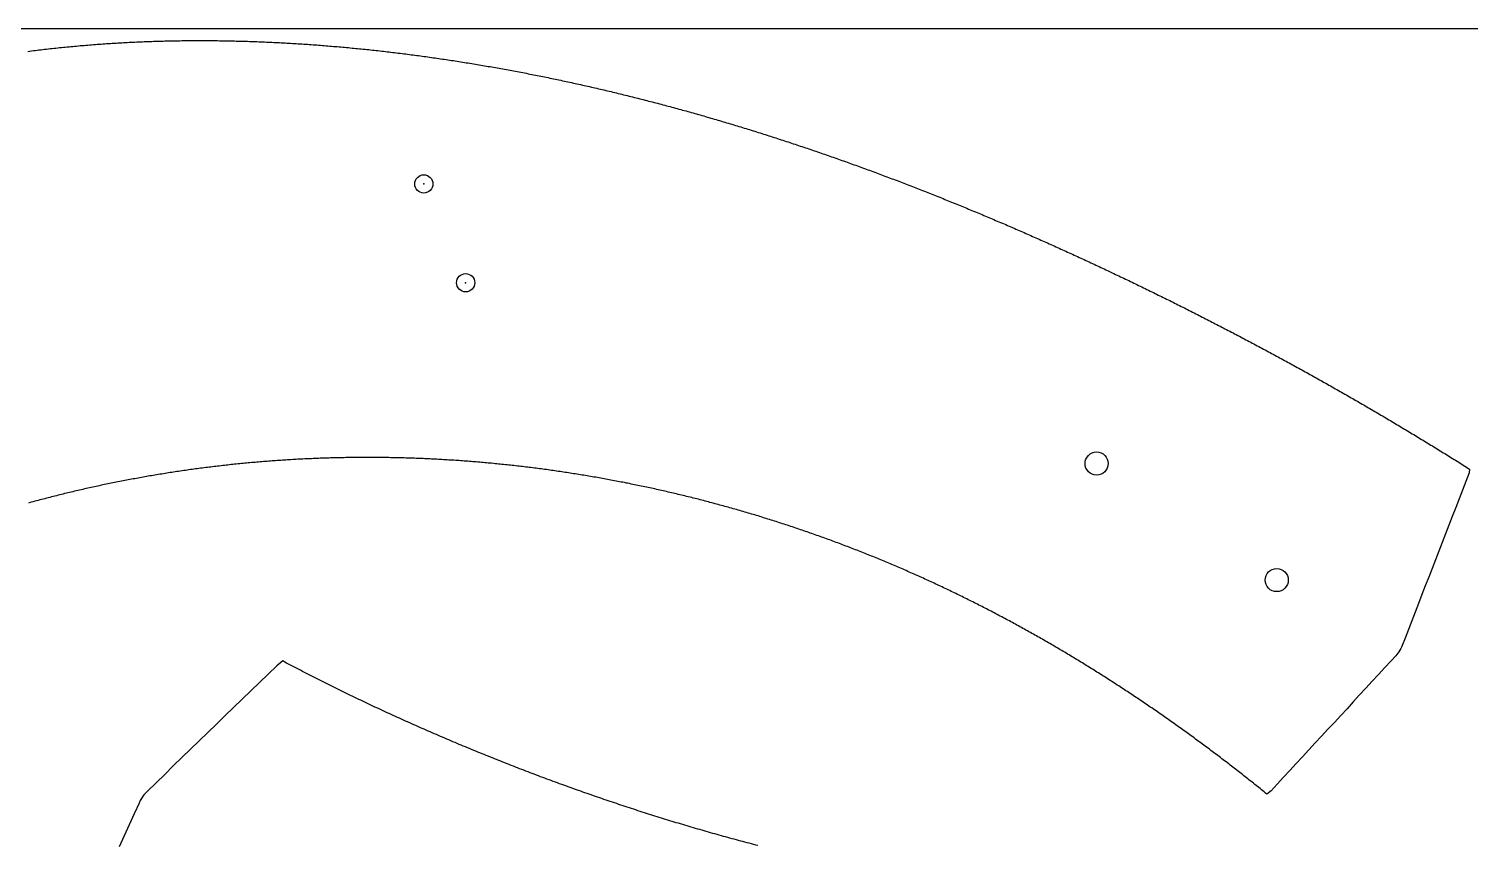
# Model space of a CAD drawing. Extents: x 65 to 369, y 520 to 566.
# Drawn here: x 308.85 to 349.15, y 542.97 to 565.79 of the extents above; entities that cross this region are included whole.
import ezdxf

# ---------------------------------------------------------------- set-up
doc = ezdxf.new("R2010")
doc.units = 0
doc.header["$PDMODE"] = 32
doc.header["$PDSIZE"] = 0.51
doc.layers.get('0').update_dxf_attribs({"linetype": 'CONTINUOUS'})
for name, color, linetype in [('CUT_SHEET', 1, 'CONTINUOUS'), ('DRILLING', 3, 'CONTINUOUS'), ('ENGRAVE', 4, 'CONTINUOUS')]:
    doc.layers.add(name, color=color, linetype=linetype)

# ---------------------------------------------------------------- blocks, each defined once
blk = doc.blocks.new('*U794')
at = {"layer": 'ENGRAVE'}
blk.add_point((0, 0), dxfattribs=at)
blk = doc.blocks.new('*U795')
at = {"layer": 'ENGRAVE', "color": 0, "linetype": 'BYBLOCK'}
for p in [(0, 0), (3, 0)]:
    blk.add_blockref('*U794', p, dxfattribs=at)

msp = doc.modelspace()

# ---------------------------------------------------------------- linework, layer by layer
for points in [[(308.819, 565.155, 0), (308.871, 565.161, 0), (308.924, 565.168, 0), (308.976, 565.175, 0), (309.028, 565.181, 0), (309.081, 565.188, 0), (309.133, 565.194, 0), (309.186, 565.201, 0), (309.238, 565.207, 0), (309.291, 565.213, 0), (309.343, 565.219, 0), (309.395, 565.225, 0), (309.448, 565.231, 0), (309.5, 565.237, 0), (309.553, 565.242, 0), (309.605, 565.248, 0), (309.658, 565.254, 0), (309.71, 565.259, 0), (309.763, 565.265, 0), (309.815, 565.27, 0), (309.868, 565.275, 0), (309.92, 565.28, 0), (309.973, 565.286, 0), (310.025, 565.291, 0), (310.078, 565.296, 0), (310.13, 565.3, 0), (310.183, 565.305, 0), (310.236, 565.31, 0), (310.288, 565.315, 0), (310.341, 565.319, 0), (310.393, 565.324, 0), (310.446, 565.328, 0), (310.498, 565.332, 0), (310.551, 565.337, 0), (310.603, 565.341, 0), (310.656, 565.345, 0), (310.709, 565.349, 0), (310.761, 565.353, 0), (310.814, 565.357, 0), (310.866, 565.361, 0), (310.919, 565.364, 0), (310.971, 565.368, 0), (311.024, 565.372, 0), (311.077, 565.375, 0), (311.129, 565.379, 0), (311.182, 565.382, 0), (311.234, 565.385, 0), (311.287, 565.388, 0), (311.34, 565.392, 0), (311.392, 565.395, 0), (311.445, 565.398, 0), (311.497, 565.4, 0), (311.55, 565.403, 0), (311.603, 565.406, 0), (311.655, 565.409, 0), (311.708, 565.411, 0), (311.76, 565.414, 0), (311.813, 565.416, 0), (311.866, 565.419, 0), (311.918, 565.421, 0), (311.971, 565.423, 0), (312.023, 565.425, 0), (312.076, 565.428, 0), (312.129, 565.43, 0), (312.181, 565.432, 0), (312.234, 565.433, 0), (312.286, 565.435, 0), (312.339, 565.437, 0), (312.392, 565.439, 0), (312.444, 565.44, 0), (312.497, 565.442, 0), (312.549, 565.443, 0), (312.602, 565.445, 0), (312.655, 565.446, 0), (312.707, 565.447, 0), (312.76, 565.448, 0), (312.812, 565.45, 0), (312.865, 565.451, 0), (312.918, 565.452, 0), (312.97, 565.452, 0), (313.023, 565.453, 0), (313.075, 565.454, 0), (313.128, 565.455, 0), (313.181, 565.455, 0), (313.233, 565.456, 0), (313.286, 565.456, 0), (313.338, 565.457, 0), (313.391, 565.457, 0), (313.443, 565.457, 0), (313.496, 565.458, 0), (313.549, 565.458, 0), (313.601, 565.458, 0), (313.654, 565.458, 0), (313.706, 565.458, 0), (313.759, 565.458, 0), (313.811, 565.457, 0), (313.864, 565.457, 0), (313.916, 565.457, 0), (313.969, 565.457, 0), (314.021, 565.456, 0), (314.074, 565.456, 0), (314.126, 565.455, 0), (314.179, 565.454, 0), (314.231, 565.454, 0), (314.284, 565.453, 0), (314.336, 565.452, 0), (314.389, 565.451, 0), (314.441, 565.45, 0), (314.494, 565.449, 0), (314.546, 565.448, 0), (314.599, 565.447, 0), (314.651, 565.445, 0), (314.704, 565.444, 0), (314.756, 565.443, 0), (314.809, 565.441, 0), (314.861, 565.44, 0), (314.914, 565.438, 0), (314.966, 565.437, 0), (315.018, 565.435, 0), (315.071, 565.433, 0), (315.123, 565.431, 0), (315.176, 565.43, 0), (315.228, 565.428, 0), (315.28, 565.426, 0), (315.333, 565.424, 0), (315.385, 565.421, 0), (315.437, 565.419, 0), (315.49, 565.417, 0), (315.542, 565.415, 0), (315.594, 565.412, 0), (315.647, 565.41, 0), (315.699, 565.407, 0), (315.751, 565.405, 0), (315.804, 565.402, 0), (315.856, 565.399, 0), (315.908, 565.397, 0), (315.961, 565.394, 0), (316.013, 565.391, 0), (316.065, 565.388, 0), (316.117, 565.385, 0), (316.169, 565.382, 0), (316.222, 565.379, 0), (316.274, 565.376, 0), (316.326, 565.373, 0), (316.378, 565.369, 0), (316.43, 565.366, 0), (316.483, 565.363, 0), (316.535, 565.359, 0), (316.587, 565.356, 0), (316.639, 565.352, 0), (316.691, 565.349, 0), (316.743, 565.345, 0), (316.795, 565.341, 0), (316.847, 565.337, 0), (316.9, 565.334, 0), (316.952, 565.33, 0), (317.004, 565.326, 0), (317.056, 565.322, 0), (317.108, 565.318, 0), (317.16, 565.313, 0), (317.212, 565.309, 0), (317.264, 565.305, 0), (317.316, 565.301, 0), (317.368, 565.296, 0), (317.42, 565.292, 0), (317.472, 565.287, 0), (317.524, 565.283, 0), (317.576, 565.278, 0), (317.628, 565.274, 0), (317.68, 565.269, 0), (317.731, 565.264, 0), (317.783, 565.259, 0), (317.835, 565.254, 0), (317.887, 565.249, 0), (317.939, 565.244, 0), (317.991, 565.239, 0), (318.043, 565.234, 0), (318.095, 565.229, 0), (318.146, 565.224, 0), (318.198, 565.219, 0), (318.25, 565.213, 0), (318.302, 565.208, 0), (318.354, 565.203, 0), (318.405, 565.197, 0), (318.457, 565.191, 0), (318.509, 565.186, 0), (318.561, 565.18, 0), (318.612, 565.175, 0), (318.664, 565.169, 0), (318.716, 565.163, 0), (318.767, 565.157, 0), (318.819, 565.151, 0), (318.871, 565.145, 0), (318.922, 565.139, 0), (318.974, 565.133, 0), (319.026, 565.127, 0), (319.077, 565.121, 0), (319.129, 565.115, 0), (319.18, 565.108, 0), (319.232, 565.102, 0), (319.284, 565.096, 0), (319.335, 565.089, 0), (319.387, 565.083, 0), (319.438, 565.076, 0), (319.49, 565.069, 0), (319.541, 565.063, 0), (319.593, 565.056, 0), (319.644, 565.049, 0), (319.696, 565.042, 0), (319.747, 565.036, 0), (319.799, 565.029, 0), (319.85, 565.022, 0), (319.901, 565.015, 0), (319.953, 565.008, 0), (320.004, 565.001, 0), (320.056, 564.993, 0), (320.107, 564.986, 0), (320.158, 564.979, 0), (320.21, 564.972, 0), (320.261, 564.964, 0), (320.312, 564.957, 0), (320.364, 564.949, 0), (320.415, 564.942, 0), (320.466, 564.934, 0), (320.517, 564.927, 0), (320.569, 564.919, 0), (320.62, 564.911, 0), (320.671, 564.903, 0), (320.722, 564.896, 0), (320.773, 564.888, 0), (320.825, 564.88, 0), (320.876, 564.872, 0), (320.927, 564.864, 0), (320.978, 564.856, 0), (321.029, 564.848, 0), (321.08, 564.839, 0), (321.132, 564.831, 0), (321.183, 564.823, 0), (321.234, 564.815, 0), (321.285, 564.806, 0), (321.336, 564.798, 0), (321.387, 564.789, 0), (321.438, 564.781, 0), (321.489, 564.772, 0), (321.54, 564.764, 0), (321.591, 564.755, 0), (321.642, 564.746, 0), (321.693, 564.737, 0), (321.744, 564.729, 0), (321.795, 564.72, 0), (321.846, 564.711, 0), (321.897, 564.702, 0), (321.948, 564.693, 0), (321.999, 564.684, 0), (322.05, 564.675, 0), (322.1, 564.665, 0), (322.151, 564.656, 0), (322.202, 564.647, 0), (322.253, 564.638, 0), (322.304, 564.628, 0), (322.355, 564.619, 0), (322.405, 564.609, 0), (322.456, 564.6, 0), (322.507, 564.59, 0), (322.558, 564.581, 0), (322.609, 564.571, 0), (322.659, 564.561, 0), (322.71, 564.552, 0), (322.761, 564.542, 0), (322.811, 564.532, 0), (322.862, 564.522, 0), (322.913, 564.512, 0), (322.963, 564.502, 0), (323.014, 564.492, 0), (323.065, 564.482, 0), (323.115, 564.472, 0), (323.166, 564.462, 0), (323.217, 564.452, 0), (323.267, 564.441, 0), (323.318, 564.431, 0), (323.368, 564.421, 0), (323.419, 564.41, 0), (323.47, 564.4, 0), (323.52, 564.389, 0), (323.571, 564.379, 0), (323.621, 564.368, 0), (323.672, 564.358, 0), (323.722, 564.347, 0), (323.773, 564.336, 0), (323.823, 564.325, 0), (323.873, 564.315, 0), (323.924, 564.304, 0), (323.974, 564.293, 0), (324.025, 564.282, 0), (324.075, 564.271, 0), (324.125, 564.26, 0), (324.176, 564.249, 0), (324.226, 564.238, 0), (324.276, 564.226, 0), (324.327, 564.215, 0), (324.377, 564.204, 0), (324.427, 564.193, 0), (324.478, 564.181, 0), (324.528, 564.17, 0), (324.578, 564.158, 0), (324.629, 564.147, 0), (324.679, 564.135, 0), (324.729, 564.124, 0), (324.779, 564.112, 0), (324.829, 564.1, 0), (324.88, 564.089, 0), (324.93, 564.077, 0), (324.98, 564.065, 0), (325.03, 564.053, 0), (325.08, 564.041, 0), (325.13, 564.029, 0), (325.18, 564.017, 0), (325.231, 564.005, 0), (325.281, 563.993, 0), (325.331, 563.981, 0), (325.381, 563.969, 0), (325.431, 563.957, 0), (325.481, 563.944, 0), (325.531, 563.932, 0), (325.581, 563.92, 0), (325.631, 563.907, 0), (325.681, 563.895, 0), (325.731, 563.883, 0), (325.781, 563.87, 0), (325.831, 563.857, 0), (325.881, 563.845, 0), (325.931, 563.832, 0), (325.981, 563.82, 0), (326.03, 563.807, 0), (326.08, 563.794, 0), (326.13, 563.781, 0), (326.18, 563.768, 0), (326.23, 563.755, 0), (326.28, 563.743, 0), (326.33, 563.73, 0), (326.379, 563.716, 0), (326.429, 563.703, 0), (326.479, 563.69, 0), (326.529, 563.677, 0), (326.578, 563.664, 0), (326.628, 563.651, 0), (326.678, 563.637, 0), (326.728, 563.624, 0), (326.777, 563.611, 0), (326.827, 563.597, 0), (326.877, 563.584, 0), (326.926, 563.57, 0), (326.976, 563.557, 0), (327.026, 563.543, 0), (327.075, 563.53, 0), (327.125, 563.516, 0), (327.174, 563.502, 0), (327.224, 563.489, 0), (327.274, 563.475, 0), (327.323, 563.461, 0), (327.373, 563.447, 0), (327.422, 563.433, 0), (327.472, 563.419, 0), (327.521, 563.405, 0), (327.571, 563.391, 0), (327.62, 563.377, 0), (327.67, 563.363, 0), (327.719, 563.349, 0), (327.768, 563.335, 0), (327.818, 563.32, 0), (327.867, 563.306, 0), (327.917, 563.292, 0), (327.966, 563.277, 0), (328.015, 563.263, 0), (328.065, 563.249, 0), (328.114, 563.234, 0), (328.163, 563.22, 0), (328.213, 563.205, 0), (328.262, 563.19, 0), (328.311, 563.176, 0), (328.361, 563.161, 0), (328.41, 563.146, 0), (328.459, 563.132, 0), (328.508, 563.117, 0), (328.558, 563.102, 0), (328.607, 563.087, 0), (328.656, 563.072, 0), (328.705, 563.057, 0), (328.754, 563.042, 0), (328.804, 563.027, 0), (328.853, 563.012, 0), (328.902, 562.997, 0), (328.951, 562.982, 0), (329, 562.967, 0), (329.049, 562.952, 0), (329.098, 562.936, 0), (329.147, 562.921, 0), (329.196, 562.906, 0), (329.245, 562.89, 0), (329.294, 562.875, 0), (329.343, 562.859, 0), (329.392, 562.844, 0), (329.441, 562.828, 0), (329.49, 562.813, 0), (329.539, 562.797, 0), (329.588, 562.782, 0), (329.637, 562.766, 0), (329.686, 562.75, 0), (329.735, 562.734, 0), (329.784, 562.719, 0), (329.833, 562.703, 0), (329.882, 562.687, 0), (329.93, 562.671, 0), (329.979, 562.655, 0), (330.028, 562.639, 0), (330.077, 562.623, 0), (330.126, 562.607, 0), (330.174, 562.591, 0), (330.223, 562.575, 0), (330.272, 562.559, 0), (330.321, 562.543, 0), (330.369, 562.526, 0), (330.418, 562.51, 0), (330.467, 562.494, 0), (330.516, 562.477, 0), (330.564, 562.461, 0), (330.613, 562.445, 0), (330.661, 562.428, 0), (330.71, 562.412, 0), (330.759, 562.395, 0), (330.807, 562.379, 0), (330.856, 562.362, 0), (330.904, 562.345, 0), (330.953, 562.329, 0), (331.002, 562.312, 0), (331.05, 562.295, 0), (331.099, 562.278, 0), (331.147, 562.262, 0), (331.196, 562.245, 0), (331.244, 562.228, 0), (331.293, 562.211, 0), (331.341, 562.194, 0), (331.389, 562.177, 0), (331.438, 562.16, 0), (331.486, 562.143, 0), (331.535, 562.126, 0), (331.583, 562.109, 0), (331.631, 562.091, 0), (331.68, 562.074, 0), (331.728, 562.057, 0), (331.776, 562.04, 0), (331.825, 562.022, 0), (331.873, 562.005, 0), (331.921, 561.988, 0), (331.97, 561.97, 0), (332.018, 561.953, 0), (332.066, 561.935, 0), (332.114, 561.918, 0), (332.163, 561.9, 0), (332.211, 561.883, 0), (332.259, 561.865, 0), (332.307, 561.848, 0), (332.355, 561.83, 0), (332.403, 561.812, 0), (332.452, 561.794, 0), (332.5, 561.777, 0), (332.548, 561.759, 0), (332.596, 561.741, 0), (332.644, 561.723, 0), (332.692, 561.705, 0), (332.74, 561.687, 0), (332.788, 561.669, 0), (332.836, 561.651, 0), (332.884, 561.633, 0), (332.932, 561.615, 0), (332.98, 561.597, 0), (333.028, 561.579, 0), (333.076, 561.561, 0), (333.124, 561.542, 0), (333.172, 561.524, 0), (333.22, 561.506, 0), (333.268, 561.488, 0), (333.316, 561.469, 0), (333.363, 561.451, 0), (333.411, 561.432, 0), (333.459, 561.414, 0), (333.507, 561.396, 0), (333.555, 561.377, 0), (333.603, 561.358, 0), (333.65, 561.34, 0), (333.698, 561.321, 0), (333.746, 561.303, 0), (333.794, 561.284, 0), (333.841, 561.265, 0), (333.889, 561.247, 0), (333.937, 561.228, 0), (333.985, 561.209, 0), (334.032, 561.19, 0), (334.08, 561.171, 0), (334.127, 561.152, 0), (334.175, 561.134, 0), (334.223, 561.115, 0), (334.27, 561.096, 0), (334.318, 561.077, 0), (334.366, 561.058, 0), (334.413, 561.039, 0), (334.461, 561.019, 0), (334.508, 561, 0), (334.556, 560.981, 0), (334.603, 560.962, 0), (334.651, 560.943, 0), (334.698, 560.923, 0), (334.746, 560.904, 0), (334.793, 560.885, 0), (334.84, 560.865, 0), (334.888, 560.846, 0), (334.935, 560.827, 0), (334.983, 560.807, 0), (335.03, 560.788, 0), (335.077, 560.768, 0), (335.125, 560.749, 0), (335.172, 560.729, 0), (335.219, 560.71, 0), (335.267, 560.69, 0), (335.314, 560.67, 0), (335.361, 560.651, 0), (335.409, 560.631, 0), (335.456, 560.611, 0), (335.503, 560.592, 0), (335.55, 560.572, 0), (335.598, 560.552, 0), (335.645, 560.532, 0), (335.692, 560.512, 0), (335.739, 560.492, 0), (335.786, 560.472, 0), (335.833, 560.452, 0), (335.88, 560.432, 0), (335.928, 560.412, 0), (335.975, 560.392, 0), (336.022, 560.372, 0), (336.069, 560.352, 0), (336.116, 560.332, 0), (336.163, 560.312, 0), (336.21, 560.292, 0), (336.257, 560.271, 0), (336.304, 560.251, 0), (336.351, 560.231, 0), (336.398, 560.211, 0), (336.445, 560.19, 0), (336.492, 560.17, 0), (336.539, 560.149, 0), (336.586, 560.129, 0), (336.633, 560.109, 0), (336.679, 560.088, 0), (336.726, 560.068, 0), (336.773, 560.047, 0), (336.82, 560.027, 0), (336.867, 560.006, 0), (336.914, 559.985, 0), (336.96, 559.965, 0), (337.007, 559.944, 0), (337.054, 559.923, 0), (337.101, 559.903, 0), (337.147, 559.882, 0), (337.194, 559.861, 0), (337.241, 559.84, 0), (337.288, 559.82, 0), (337.334, 559.799, 0), (337.381, 559.778, 0), (337.428, 559.757, 0), (337.474, 559.736, 0), (337.521, 559.715, 0), (337.567, 559.694, 0), (337.614, 559.673, 0), (337.661, 559.652, 0), (337.707, 559.631, 0), (337.754, 559.61, 0), (337.8, 559.589, 0), (337.847, 559.568, 0), (337.893, 559.546, 0), (337.94, 559.525, 0), (337.986, 559.504, 0), (338.033, 559.483, 0), (338.079, 559.462, 0), (338.126, 559.44, 0), (338.172, 559.419, 0), (338.219, 559.398, 0), (338.265, 559.376, 0), (338.311, 559.355, 0), (338.358, 559.333, 0), (338.404, 559.312, 0), (338.45, 559.291, 0), (338.497, 559.269, 0), (338.543, 559.248, 0), (338.589, 559.226, 0), (338.636, 559.204, 0), (338.682, 559.183, 0), (338.728, 559.161, 0), (338.774, 559.14, 0), (338.821, 559.118, 0), (338.867, 559.096, 0), (338.913, 559.075, 0), (338.959, 559.053, 0), (339.005, 559.031, 0), (339.051, 559.009, 0), (339.098, 558.988, 0), (339.144, 558.966, 0), (339.19, 558.944, 0), (339.236, 558.922, 0), (339.282, 558.9, 0), (339.328, 558.878, 0), (339.374, 558.856, 0), (339.42, 558.834, 0), (339.466, 558.812, 0), (339.512, 558.79, 0), (339.558, 558.768, 0), (339.604, 558.746, 0), (339.65, 558.724, 0), (339.696, 558.702, 0), (339.742, 558.68, 0), (339.788, 558.658, 0), (339.834, 558.636, 0), (339.88, 558.613, 0), (339.926, 558.591, 0), (339.972, 558.569, 0), (340.017, 558.547, 0), (340.063, 558.524, 0), (340.109, 558.502, 0), (340.155, 558.48, 0), (340.201, 558.457, 0), (340.247, 558.435, 0), (340.292, 558.412, 0), (340.338, 558.39, 0), (340.384, 558.367, 0), (340.43, 558.345, 0), (340.475, 558.322, 0), (340.521, 558.3, 0), (340.567, 558.277, 0), (340.612, 558.255, 0), (340.658, 558.232, 0), (340.704, 558.21, 0), (340.749, 558.187, 0), (340.795, 558.164, 0), (340.841, 558.142, 0), (340.886, 558.119, 0), (340.932, 558.096, 0), (340.977, 558.073, 0), (341.023, 558.05, 0), (341.068, 558.028, 0), (341.114, 558.005, 0), (341.159, 557.982, 0), (341.205, 557.959, 0), (341.25, 557.936, 0), (341.296, 557.913, 0), (341.341, 557.89, 0), (341.387, 557.867, 0), (341.432, 557.844, 0), (341.478, 557.821, 0), (341.523, 557.798, 0), (341.569, 557.775, 0), (341.614, 557.752, 0), (341.659, 557.729, 0), (341.705, 557.706, 0), (341.75, 557.682, 0), (341.795, 557.659, 0), (341.841, 557.636, 0), (341.886, 557.613, 0), (341.931, 557.59, 0), (341.977, 557.566, 0), (342.022, 557.543, 0), (342.067, 557.52, 0), (342.112, 557.496, 0), (342.158, 557.473, 0), (342.203, 557.449, 0), (342.248, 557.426, 0), (342.293, 557.402, 0), (342.338, 557.379, 0), (342.383, 557.355, 0), (342.429, 557.332, 0), (342.474, 557.308, 0), (342.519, 557.285, 0), (342.564, 557.261, 0), (342.609, 557.238, 0), (342.654, 557.214, 0), (342.699, 557.19, 0), (342.744, 557.167, 0), (342.789, 557.143, 0), (342.834, 557.119, 0), (342.879, 557.095, 0), (342.924, 557.072, 0), (342.969, 557.048, 0), (343.014, 557.024, 0), (343.059, 557, 0), (343.104, 556.976, 0), (343.149, 556.952, 0), (343.194, 556.928, 0), (343.239, 556.904, 0), (343.284, 556.88, 0), (343.329, 556.856, 0), (343.374, 556.832, 0), (343.419, 556.808, 0), (343.463, 556.784, 0), (343.508, 556.76, 0), (343.553, 556.736, 0), (343.598, 556.712, 0), (343.643, 556.688, 0), (343.687, 556.664, 0), (343.732, 556.639, 0), (343.777, 556.615, 0), (343.822, 556.591, 0), (343.866, 556.567, 0), (343.911, 556.542, 0), (343.956, 556.518, 0), (344.001, 556.494, 0), (344.045, 556.469, 0), (344.09, 556.445, 0), (344.135, 556.42, 0), (344.179, 556.396, 0), (344.224, 556.371, 0), (344.268, 556.347, 0), (344.313, 556.322, 0), (344.358, 556.298, 0), (344.402, 556.273, 0), (344.447, 556.249, 0), (344.491, 556.224, 0), (344.536, 556.199, 0), (344.58, 556.175, 0), (344.625, 556.15, 0), (344.669, 556.125, 0), (344.714, 556.101, 0), (344.758, 556.076, 0), (344.803, 556.051, 0), (344.847, 556.026, 0), (344.891, 556.001, 0), (344.936, 555.977, 0), (344.98, 555.952, 0), (345.025, 555.927, 0), (345.069, 555.902, 0), (345.113, 555.877, 0), (345.158, 555.852, 0), (345.202, 555.827, 0), (345.246, 555.802, 0), (345.29, 555.777, 0), (345.335, 555.752, 0), (345.379, 555.727, 0), (345.423, 555.702, 0), (345.467, 555.677, 0), (345.512, 555.651, 0), (345.556, 555.626, 0), (345.6, 555.601, 0), (345.644, 555.576, 0), (345.688, 555.551, 0), (345.733, 555.525, 0), (345.777, 555.5, 0), (345.821, 555.475, 0), (345.865, 555.449, 0), (345.909, 555.424, 0), (345.953, 555.398, 0), (345.997, 555.373, 0), (346.041, 555.348, 0), (346.085, 555.322, 0), (346.129, 555.297, 0), (346.173, 555.271, 0), (346.217, 555.246, 0), (346.261, 555.22, 0), (346.305, 555.194, 0), (346.349, 555.169, 0), (346.393, 555.143, 0), (346.437, 555.118, 0), (346.481, 555.092, 0), (346.525, 555.066, 0), (346.568, 555.04, 0), (346.612, 555.015, 0), (346.656, 554.989, 0), (346.7, 554.963, 0), (346.744, 554.937, 0), (346.788, 554.911, 0), (346.831, 554.886, 0), (346.875, 554.86, 0), (346.919, 554.834, 0), (346.963, 554.808, 0), (347.006, 554.782, 0), (347.05, 554.756, 0), (347.094, 554.73, 0), (347.137, 554.704, 0), (347.181, 554.678, 0), (347.225, 554.652, 0), (347.268, 554.625, 0), (347.312, 554.599, 0), (347.355, 554.573, 0), (347.399, 554.547, 0), (347.443, 554.521, 0), (347.486, 554.495, 0), (347.53, 554.468, 0), (347.573, 554.442, 0), (347.617, 554.416, 0), (347.66, 554.389, 0), (347.704, 554.363, 0), (347.747, 554.337, 0), (347.791, 554.31, 0), (347.834, 554.284, 0), (347.877, 554.257, 0), (347.921, 554.231, 0), (347.964, 554.204, 0), (348.008, 554.178, 0), (348.051, 554.151, 0), (348.094, 554.125, 0), (348.138, 554.098, 0), (348.181, 554.072, 0), (348.224, 554.045, 0), (348.267, 554.018, 0), (348.311, 553.992, 0), (348.354, 553.965, 0), (348.397, 553.938, 0), (348.44, 553.911, 0), (348.484, 553.885, 0), (348.527, 553.858, 0), (348.57, 553.831, 0), (348.613, 553.804, 0), (348.656, 553.777, 0), (348.699, 553.75, 0), (348.742, 553.724, 0), (348.786, 553.697, 0), (348.829, 553.67, 0), (348.872, 553.643, 0), (348.915, 553.616, 0), (348.958, 553.589, 0), (349.001, 553.562, 0), (349.044, 553.534, 0), (349.087, 553.507, 0), (349.13, 553.48, 0), (349.122, 553.374, 0), (349.028, 553.131, 0), (348.934, 552.888, 0), (348.839, 552.644, 0), (348.745, 552.401, 0), (348.65, 552.158, 0), (348.556, 551.915, 0), (348.462, 551.672, 0), (348.367, 551.428, 0), (348.273, 551.185, 0), (348.178, 550.942, 0), (348.084, 550.699, 0), (347.99, 550.456, 0), (347.895, 550.212, 0), (347.801, 549.969, 0), (347.706, 549.726, 0), (347.612, 549.483, 0), (347.518, 549.24, 0), (347.423, 548.997, 0), (347.329, 548.753, 0), (347.25, 548.55, 0), (347.23, 548.504, 0), (347.209, 548.46, 0), (347.185, 548.416, 0), (347.158, 548.374, 0), (347.13, 548.333, 0), (347.1, 548.294, 0), (347.068, 548.256, 0), (346.945, 548.123, 0), (346.768, 547.931, 0), (346.591, 547.739, 0), (346.414, 547.548, 0), (346.237, 547.356, 0), (346.06, 547.165, 0), (345.883, 546.973, 0), (345.706, 546.781, 0), (345.529, 546.59, 0), (345.352, 546.398, 0), (345.174, 546.207, 0), (344.997, 546.015, 0), (344.82, 545.823, 0), (344.643, 545.632, 0), (344.466, 545.44, 0), (344.289, 545.249, 0), (344.112, 545.057, 0), (343.935, 544.866, 0), (343.758, 544.674, 0), (343.581, 544.482, 0), (343.468, 544.393, 0), (343.43, 544.424, 0), (343.393, 544.454, 0), (343.355, 544.485, 0), (343.317, 544.515, 0), (343.279, 544.546, 0), (343.241, 544.576, 0), (343.203, 544.607, 0), (343.165, 544.637, 0), (343.127, 544.667, 0), (343.089, 544.698, 0), (343.051, 544.728, 0), (343.013, 544.758, 0), (342.975, 544.788, 0), (342.937, 544.818, 0), (342.898, 544.848, 0), (342.86, 544.878, 0), (342.822, 544.908, 0), (342.784, 544.938, 0), (342.746, 544.968, 0), (342.707, 544.998, 0), (342.669, 545.028, 0), (342.631, 545.058, 0), (342.592, 545.088, 0), (342.554, 545.117, 0), (342.516, 545.147, 0), (342.477, 545.177, 0), (342.439, 545.206, 0), (342.4, 545.236, 0), (342.362, 545.266, 0), (342.323, 545.295, 0), (342.285, 545.324, 0), (342.246, 545.354, 0), (342.207, 545.383, 0), (342.169, 545.413, 0), (342.13, 545.442, 0), (342.092, 545.471, 0), (342.053, 545.5, 0), (342.014, 545.53, 0), (341.975, 545.559, 0), (341.937, 545.588, 0), (341.898, 545.617, 0), (341.859, 545.646, 0), (341.82, 545.675, 0), (341.781, 545.704, 0), (341.742, 545.733, 0), (341.704, 545.762, 0), (341.665, 545.791, 0), (341.626, 545.819, 0), (341.587, 545.848, 0), (341.548, 545.877, 0), (341.509, 545.905, 0), (341.469, 545.934, 0), (341.43, 545.963, 0), (341.391, 545.991, 0), (341.352, 546.02, 0), (341.313, 546.048, 0), (341.274, 546.077, 0), (341.235, 546.105, 0), (341.195, 546.133, 0), (341.156, 546.162, 0), (341.117, 546.19, 0), (341.078, 546.218, 0), (341.038, 546.246, 0), (340.999, 546.274, 0), (340.959, 546.302, 0), (340.92, 546.331, 0), (340.881, 546.359, 0), (340.841, 546.386, 0), (340.802, 546.414, 0), (340.762, 546.442, 0), (340.723, 546.47, 0), (340.683, 546.498, 0), (340.643, 546.526, 0), (340.604, 546.553, 0), (340.564, 546.581, 0), (340.525, 546.609, 0), (340.485, 546.636, 0), (340.445, 546.664, 0), (340.405, 546.691, 0), (340.366, 546.719, 0), (340.326, 546.746, 0), (340.286, 546.773, 0), (340.246, 546.801, 0), (340.206, 546.828, 0), (340.167, 546.855, 0), (340.127, 546.882, 0), (340.087, 546.91, 0), (340.047, 546.937, 0), (340.007, 546.964, 0), (339.967, 546.991, 0), (339.927, 547.018, 0), (339.887, 547.045, 0), (339.847, 547.072, 0), (339.807, 547.098, 0), (339.767, 547.125, 0), (339.726, 547.152, 0), (339.686, 547.179, 0), (339.646, 547.205, 0), (339.606, 547.232, 0), (339.566, 547.258, 0), (339.525, 547.285, 0), (339.485, 547.311, 0), (339.445, 547.338, 0), (339.404, 547.364, 0), (339.364, 547.391, 0), (339.324, 547.417, 0), (339.283, 547.443, 0), (339.243, 547.469, 0), (339.202, 547.496, 0), (339.162, 547.522, 0), (339.121, 547.548, 0), (339.081, 547.574, 0), (339.04, 547.6, 0), (338.999, 547.626, 0), (338.959, 547.652, 0), (338.918, 547.678, 0), (338.878, 547.703, 0), (338.837, 547.729, 0), (338.796, 547.755, 0), (338.755, 547.78, 0), (338.715, 547.806, 0), (338.674, 547.832, 0), (338.633, 547.857, 0), (338.592, 547.883, 0), (338.551, 547.908, 0), (338.51, 547.933, 0), (338.47, 547.959, 0), (338.429, 547.984, 0), (338.388, 548.009, 0), (338.347, 548.035, 0), (338.306, 548.06, 0), (338.265, 548.085, 0), (338.224, 548.11, 0), (338.182, 548.135, 0), (338.141, 548.16, 0), (338.1, 548.185, 0), (338.059, 548.21, 0), (338.018, 548.234, 0), (337.977, 548.259, 0), (337.935, 548.284, 0), (337.894, 548.309, 0), (337.853, 548.333, 0), (337.812, 548.358, 0), (337.77, 548.382, 0), (337.729, 548.407, 0), (337.688, 548.431, 0), (337.646, 548.456, 0), (337.605, 548.48, 0), (337.563, 548.504, 0), (337.522, 548.529, 0), (337.48, 548.553, 0), (337.439, 548.577, 0), (337.397, 548.601, 0), (337.356, 548.625, 0), (337.314, 548.649, 0), (337.272, 548.673, 0), (337.231, 548.697, 0), (337.189, 548.721, 0), (337.147, 548.745, 0), (337.106, 548.769, 0), (337.064, 548.792, 0), (337.022, 548.816, 0), (336.98, 548.84, 0), (336.938, 548.863, 0), (336.896, 548.887, 0), (336.855, 548.91, 0), (336.813, 548.933, 0), (336.771, 548.957, 0), (336.729, 548.98, 0), (336.687, 549.003, 0), (336.645, 549.027, 0), (336.603, 549.05, 0), (336.561, 549.073, 0), (336.519, 549.096, 0), (336.477, 549.119, 0), (336.434, 549.142, 0), (336.392, 549.165, 0), (336.35, 549.188, 0), (336.308, 549.211, 0), (336.266, 549.233, 0), (336.223, 549.256, 0), (336.181, 549.279, 0), (336.139, 549.301, 0), (336.097, 549.324, 0), (336.054, 549.347, 0), (336.012, 549.369, 0), (335.969, 549.391, 0), (335.927, 549.414, 0), (335.884, 549.436, 0), (335.842, 549.458, 0), (335.8, 549.481, 0), (335.757, 549.503, 0), (335.714, 549.525, 0), (335.672, 549.547, 0), (335.629, 549.569, 0), (335.587, 549.591, 0), (335.544, 549.613, 0), (335.501, 549.635, 0), (335.459, 549.656, 0), (335.416, 549.678, 0), (335.373, 549.7, 0), (335.33, 549.721, 0), (335.288, 549.743, 0), (335.245, 549.765, 0), (335.202, 549.786, 0), (335.159, 549.808, 0), (335.116, 549.829, 0), (335.073, 549.85, 0), (335.03, 549.872, 0), (334.987, 549.893, 0), (334.944, 549.914, 0), (334.901, 549.935, 0), (334.858, 549.956, 0), (334.815, 549.977, 0), (334.772, 549.998, 0), (334.729, 550.019, 0), (334.686, 550.04, 0), (334.642, 550.061, 0), (334.599, 550.081, 0), (334.556, 550.102, 0), (334.513, 550.123, 0), (334.47, 550.143, 0), (334.426, 550.164, 0), (334.383, 550.184, 0), (334.34, 550.205, 0), (334.296, 550.225, 0), (334.253, 550.245, 0), (334.209, 550.266, 0), (334.166, 550.286, 0), (334.122, 550.306, 0), (334.079, 550.326, 0), (334.035, 550.346, 0), (333.992, 550.366, 0), (333.948, 550.386, 0), (333.905, 550.406, 0), (333.861, 550.426, 0), (333.817, 550.446, 0), (333.774, 550.465, 0), (333.73, 550.485, 0), (333.686, 550.505, 0), (333.643, 550.524, 0), (333.599, 550.544, 0), (333.555, 550.563, 0), (333.511, 550.583, 0), (333.467, 550.602, 0), (333.423, 550.621, 0), (333.379, 550.64, 0), (333.336, 550.66, 0), (333.292, 550.679, 0), (333.248, 550.698, 0), (333.204, 550.717, 0), (333.16, 550.736, 0), (333.116, 550.755, 0), (333.071, 550.773, 0), (333.027, 550.792, 0), (332.983, 550.811, 0), (332.939, 550.83, 0), (332.895, 550.848, 0), (332.851, 550.867, 0), (332.806, 550.885, 0), (332.762, 550.904, 0), (332.718, 550.922, 0), (332.674, 550.94, 0), (332.629, 550.959, 0), (332.585, 550.977, 0), (332.541, 550.995, 0), (332.496, 551.013, 0), (332.452, 551.031, 0), (332.407, 551.049, 0), (332.363, 551.067, 0), (332.318, 551.085, 0), (332.274, 551.103, 0), (332.229, 551.121, 0), (332.185, 551.138, 0), (332.14, 551.156, 0), (332.095, 551.173, 0), (332.051, 551.191, 0), (332.006, 551.209, 0), (331.961, 551.226, 0), (331.917, 551.243, 0), (331.872, 551.261, 0), (331.827, 551.278, 0), (331.782, 551.295, 0), (331.737, 551.312, 0), (331.693, 551.329, 0), (331.648, 551.346, 0), (331.603, 551.363, 0), (331.558, 551.38, 0), (331.513, 551.397, 0), (331.468, 551.414, 0), (331.423, 551.431, 0), (331.378, 551.447, 0), (331.333, 551.464, 0), (331.288, 551.481, 0), (331.243, 551.497, 0), (331.198, 551.514, 0), (331.153, 551.53, 0), (331.107, 551.546, 0), (331.062, 551.563, 0), (331.017, 551.579, 0), (330.972, 551.595, 0), (330.927, 551.611, 0), (330.881, 551.627, 0), (330.836, 551.643, 0), (330.791, 551.659, 0), (330.745, 551.675, 0), (330.7, 551.691, 0), (330.655, 551.707, 0), (330.609, 551.723, 0), (330.564, 551.738, 0), (330.518, 551.754, 0), (330.473, 551.769, 0), (330.427, 551.785, 0), (330.382, 551.8, 0), (330.336, 551.816, 0), (330.291, 551.831, 0), (330.245, 551.846, 0), (330.2, 551.862, 0), (330.154, 551.877, 0), (330.108, 551.892, 0), (330.063, 551.907, 0), (330.017, 551.922, 0), (329.971, 551.937, 0), (329.926, 551.952, 0), (329.88, 551.966, 0), (329.834, 551.981, 0), (329.788, 551.996, 0), (329.743, 552.011, 0), (329.697, 552.025, 0), (329.651, 552.04, 0), (329.605, 552.054, 0), (329.559, 552.069, 0), (329.513, 552.083, 0), (329.467, 552.097, 0), (329.421, 552.111, 0), (329.376, 552.126, 0), (329.33, 552.14, 0), (329.284, 552.154, 0), (329.238, 552.168, 0), (329.192, 552.182, 0), (329.145, 552.196, 0), (329.099, 552.21, 0), (329.053, 552.223, 0), (329.007, 552.237, 0), (328.961, 552.251, 0), (328.915, 552.264, 0), (328.869, 552.278, 0), (328.823, 552.291, 0), (328.776, 552.305, 0), (328.73, 552.318, 0), (328.684, 552.331, 0), (328.638, 552.345, 0), (328.591, 552.358, 0), (328.545, 552.371, 0), (328.499, 552.384, 0), (328.453, 552.397, 0), (328.406, 552.41, 0), (328.36, 552.423, 0), (328.314, 552.436, 0), (328.267, 552.449, 0), (328.221, 552.461, 0), (328.174, 552.474, 0), (328.128, 552.487, 0), (328.081, 552.499, 0), (328.035, 552.512, 0), (327.988, 552.524, 0), (327.942, 552.537, 0), (327.895, 552.549, 0), (327.849, 552.561, 0), (327.802, 552.573, 0), (327.756, 552.586, 0), (327.709, 552.598, 0), (327.663, 552.61, 0), (327.616, 552.622, 0), (327.569, 552.634, 0), (327.523, 552.646, 0), (327.476, 552.657, 0), (327.429, 552.669, 0), (327.383, 552.681, 0), (327.336, 552.692, 0), (327.289, 552.704, 0), (327.242, 552.715, 0), (327.196, 552.727, 0), (327.149, 552.738, 0), (327.102, 552.75, 0), (327.055, 552.761, 0), (327.009, 552.772, 0), (326.962, 552.783, 0), (326.915, 552.794, 0), (326.868, 552.805, 0), (326.821, 552.816, 0), (326.774, 552.827, 0), (326.727, 552.838, 0), (326.68, 552.849, 0), (326.633, 552.86, 0), (326.587, 552.87, 0), (326.54, 552.881, 0), (326.493, 552.892, 0), (326.446, 552.902, 0), (326.399, 552.912, 0), (326.352, 552.923, 0), (326.305, 552.933, 0), (326.258, 552.943, 0), (326.21, 552.954, 0), (326.163, 552.964, 0), (326.116, 552.974, 0), (326.069, 552.984, 0), (326.022, 552.994, 0), (325.975, 553.004, 0), (325.928, 553.014, 0), (325.881, 553.023, 0), (325.834, 553.033, 0), (325.786, 553.043, 0), (325.739, 553.052, 0), (325.692, 553.062, 0), (325.645, 553.072, 0), (325.598, 553.081, 0), (325.55, 553.09, 0), (325.503, 553.1, 0), (325.456, 553.109, 0), (325.409, 553.118, 0), (325.361, 553.127, 0), (325.314, 553.136, 0), (325.267, 553.145, 0), (325.22, 553.154, 0), (325.172, 553.163, 0), (325.125, 553.172, 0), (325.078, 553.181, 0), (325.03, 553.189, 0), (324.983, 553.198, 0), (324.936, 553.207, 0), (324.888, 553.215, 0), (324.841, 553.224, 0), (324.793, 553.232, 0), (324.746, 553.241, 0), (324.699, 553.249, 0), (324.651, 553.257, 0), (324.604, 553.265, 0), (324.556, 553.273, 0), (324.509, 553.281, 0), (324.461, 553.289, 0), (324.414, 553.297, 0), (324.366, 553.305, 0), (324.319, 553.313, 0), (324.271, 553.321, 0), (324.224, 553.328, 0), (324.176, 553.336, 0), (324.129, 553.344, 0), (324.081, 553.351, 0), (324.034, 553.359, 0), (323.986, 553.366, 0), (323.938, 553.373, 0), (323.891, 553.381, 0), (323.843, 553.388, 0), (323.796, 553.395, 0), (323.748, 553.402, 0), (323.701, 553.409, 0), (323.653, 553.416, 0), (323.605, 553.423, 0), (323.558, 553.43, 0), (323.51, 553.437, 0), (323.462, 553.443, 0), (323.415, 553.45, 0), (323.367, 553.456, 0), (323.319, 553.463, 0), (323.272, 553.469, 0), (323.224, 553.476, 0), (323.176, 553.482, 0), (323.129, 553.489, 0), (323.081, 553.495, 0), (323.033, 553.501, 0), (322.985, 553.507, 0), (322.938, 553.513, 0), (322.89, 553.519, 0), (322.842, 553.525, 0), (322.794, 553.531, 0), (322.747, 553.537, 0), (322.699, 553.542, 0), (322.651, 553.548, 0), (322.603, 553.554, 0), (322.556, 553.559, 0), (322.508, 553.565, 0), (322.46, 553.57, 0), (322.412, 553.576, 0), (322.364, 553.581, 0), (322.317, 553.586, 0), (322.269, 553.591, 0), (322.221, 553.596, 0), (322.173, 553.601, 0), (322.125, 553.606, 0), (322.077, 553.611, 0), (322.03, 553.616, 0), (321.982, 553.621, 0), (321.934, 553.626, 0), (321.886, 553.63, 0), (321.838, 553.635, 0), (321.79, 553.64, 0), (321.742, 553.644, 0), (321.695, 553.649, 0), (321.647, 553.653, 0), (321.599, 553.657, 0), (321.551, 553.662, 0), (321.503, 553.666, 0), (321.455, 553.67, 0), (321.407, 553.674, 0), (321.359, 553.678, 0), (321.311, 553.682, 0), (321.263, 553.686, 0), (321.215, 553.69, 0), (321.168, 553.693, 0), (321.12, 553.697, 0), (321.072, 553.701, 0), (321.024, 553.704, 0), (320.976, 553.708, 0), (320.928, 553.711, 0), (320.88, 553.715, 0), (320.832, 553.718, 0), (320.784, 553.721, 0), (320.736, 553.724, 0), (320.688, 553.727, 0), (320.64, 553.73, 0), (320.592, 553.733, 0), (320.544, 553.736, 0), (320.496, 553.739, 0), (320.448, 553.742, 0), (320.4, 553.745, 0), (320.352, 553.748, 0), (320.304, 553.75, 0), (320.256, 553.753, 0), (320.208, 553.755, 0), (320.16, 553.758, 0), (320.112, 553.76, 0), (320.064, 553.762, 0), (320.016, 553.765, 0), (319.968, 553.767, 0), (319.92, 553.769, 0), (319.872, 553.771, 0), (319.824, 553.773, 0), (319.776, 553.775, 0), (319.728, 553.777, 0), (319.68, 553.779, 0), (319.632, 553.78, 0), (319.584, 553.782, 0), (319.536, 553.784, 0), (319.488, 553.785, 0), (319.44, 553.787, 0), (319.392, 553.788, 0), (319.344, 553.79, 0), (319.296, 553.791, 0), (319.248, 553.792, 0), (319.2, 553.793, 0), (319.152, 553.795, 0), (319.104, 553.796, 0), (319.056, 553.797, 0), (319.008, 553.798, 0), (318.96, 553.798, 0), (318.912, 553.799, 0), (318.864, 553.8, 0), (318.816, 553.801, 0), (318.768, 553.801, 0), (318.72, 553.802, 0), (318.672, 553.802, 0), (318.624, 553.803, 0), (318.576, 553.803, 0), (318.528, 553.803, 0), (318.48, 553.804, 0), (318.432, 553.804, 0), (318.384, 553.804, 0), (318.336, 553.804, 0), (318.288, 553.804, 0), (318.24, 553.804, 0), (318.192, 553.804, 0), (318.144, 553.804, 0), (318.096, 553.803, 0), (318.048, 553.803, 0), (318, 553.803, 0), (317.952, 553.802, 0), (317.904, 553.802, 0), (317.857, 553.801, 0), (317.809, 553.8, 0), (317.761, 553.8, 0), (317.713, 553.799, 0), (317.665, 553.798, 0), (317.617, 553.797, 0), (317.569, 553.796, 0), (317.521, 553.795, 0), (317.473, 553.794, 0), (317.425, 553.793, 0), (317.377, 553.792, 0), (317.329, 553.791, 0), (317.281, 553.789, 0), (317.233, 553.788, 0), (317.185, 553.786, 0), (317.137, 553.785, 0), (317.089, 553.783, 0), (317.041, 553.782, 0), (316.993, 553.78, 0), (316.945, 553.778, 0), (316.898, 553.776, 0), (316.85, 553.774, 0), (316.802, 553.772, 0), (316.754, 553.77, 0), (316.706, 553.768, 0), (316.658, 553.766, 0), (316.61, 553.764, 0), (316.562, 553.762, 0), (316.514, 553.759, 0), (316.466, 553.757, 0), (316.419, 553.754, 0), (316.371, 553.752, 0), (316.323, 553.749, 0), (316.275, 553.746, 0), (316.227, 553.744, 0), (316.179, 553.741, 0), (316.131, 553.738, 0), (316.084, 553.735, 0), (316.036, 553.732, 0), (315.988, 553.729, 0), (315.94, 553.726, 0), (315.892, 553.723, 0), (315.844, 553.719, 0), (315.797, 553.716, 0), (315.749, 553.713, 0), (315.701, 553.709, 0), (315.653, 553.706, 0), (315.606, 553.702, 0), (315.558, 553.699, 0), (315.51, 553.695, 0), (315.462, 553.691, 0), (315.414, 553.687, 0), (315.367, 553.683, 0), (315.319, 553.679, 0), (315.271, 553.675, 0), (315.223, 553.671, 0), (315.176, 553.667, 0), (315.128, 553.663, 0), (315.08, 553.659, 0), (315.033, 553.654, 0), (314.985, 553.65, 0), (314.937, 553.646, 0), (314.89, 553.641, 0), (314.842, 553.636, 0), (314.794, 553.632, 0), (314.747, 553.627, 0), (314.699, 553.622, 0), (314.651, 553.617, 0), (314.604, 553.613, 0), (314.556, 553.608, 0), (314.508, 553.603, 0), (314.461, 553.597, 0), (314.413, 553.592, 0), (314.366, 553.587, 0), (314.318, 553.582, 0), (314.271, 553.576, 0), (314.223, 553.571, 0), (314.175, 553.565, 0), (314.128, 553.56, 0), (314.08, 553.554, 0), (314.033, 553.549, 0), (313.985, 553.543, 0), (313.938, 553.537, 0), (313.89, 553.531, 0), (313.843, 553.525, 0), (313.795, 553.519, 0), (313.748, 553.513, 0), (313.7, 553.507, 0), (313.653, 553.501, 0), (313.606, 553.495, 0), (313.558, 553.488, 0), (313.511, 553.482, 0), (313.463, 553.476, 0), (313.416, 553.469, 0), (313.369, 553.463, 0), (313.321, 553.456, 0), (313.274, 553.449, 0), (313.226, 553.443, 0), (313.179, 553.436, 0), (313.132, 553.429, 0), (313.084, 553.422, 0), (313.037, 553.415, 0), (312.99, 553.408, 0), (312.943, 553.401, 0), (312.895, 553.394, 0), (312.848, 553.386, 0), (312.801, 553.379, 0), (312.754, 553.372, 0), (312.706, 553.364, 0), (312.659, 553.357, 0), (312.612, 553.349, 0), (312.565, 553.341, 0), (312.518, 553.334, 0), (312.47, 553.326, 0), (312.423, 553.318, 0), (312.376, 553.31, 0), (312.329, 553.302, 0), (312.282, 553.294, 0), (312.235, 553.286, 0), (312.188, 553.278, 0), (312.141, 553.27, 0), (312.094, 553.262, 0), (312.046, 553.253, 0), (311.999, 553.245, 0), (311.952, 553.237, 0), (311.905, 553.228, 0), (311.858, 553.219, 0), (311.811, 553.211, 0), (311.764, 553.202, 0), (311.717, 553.193, 0), (311.671, 553.185, 0), (311.624, 553.176, 0), (311.577, 553.167, 0), (311.53, 553.158, 0), (311.483, 553.149, 0), (311.436, 553.139, 0), (311.389, 553.13, 0), (311.342, 553.121, 0), (311.295, 553.112, 0), (311.249, 553.102, 0), (311.202, 553.093, 0), (311.155, 553.083, 0), (311.108, 553.074, 0), (311.062, 553.064, 0), (311.015, 553.054, 0), (310.968, 553.045, 0), (310.921, 553.035, 0), (310.875, 553.025, 0), (310.828, 553.015, 0), (310.781, 553.005, 0), (310.735, 552.995, 0), (310.688, 552.985, 0), (310.641, 552.975, 0), (310.595, 552.964, 0), (310.548, 552.954, 0), (310.502, 552.944, 0), (310.455, 552.933, 0), (310.408, 552.923, 0), (310.362, 552.912, 0), (310.315, 552.901, 0), (310.269, 552.891, 0), (310.222, 552.88, 0), (310.176, 552.869, 0), (310.13, 552.858, 0), (310.083, 552.847, 0), (310.037, 552.836, 0), (309.99, 552.825, 0), (309.944, 552.814, 0), (309.898, 552.803, 0), (309.851, 552.792, 0), (309.805, 552.78, 0), (309.759, 552.769, 0), (309.712, 552.757, 0), (309.666, 552.746, 0), (309.62, 552.734, 0), (309.573, 552.723, 0), (309.527, 552.711, 0), (309.481, 552.699, 0), (309.435, 552.687, 0), (309.389, 552.676, 0), (309.343, 552.664, 0), (309.296, 552.652, 0), (309.25, 552.64, 0), (309.204, 552.627, 0), (309.158, 552.615, 0), (309.112, 552.603, 0), (309.066, 552.591, 0), (309.02, 552.578, 0), (308.974, 552.566, 0), (308.928, 552.553, 0), (308.882, 552.541, 0), (308.836, 552.528, 0)], [(329.235, 542.956, 0), (329.174, 542.971, 0), (329.114, 542.987, 0), (329.054, 543.003, 0), (328.994, 543.018, 0), (328.933, 543.034, 0), (328.873, 543.05, 0), (328.813, 543.066, 0), (328.753, 543.082, 0), (328.693, 543.098, 0), (328.632, 543.114, 0), (328.572, 543.131, 0), (328.512, 543.147, 0), (328.452, 543.163, 0), (328.392, 543.18, 0), (328.332, 543.196, 0), (328.272, 543.213, 0), (328.212, 543.23, 0), (328.152, 543.246, 0), (328.092, 543.263, 0), (328.031, 543.28, 0), (327.971, 543.297, 0), (327.911, 543.314, 0), (327.851, 543.331, 0), (327.792, 543.348, 0), (327.732, 543.365, 0), (327.672, 543.383, 0), (327.612, 543.4, 0), (327.552, 543.417, 0), (327.492, 543.435, 0), (327.432, 543.452, 0), (327.372, 543.47, 0), (327.312, 543.488, 0), (327.252, 543.505, 0), (327.193, 543.523, 0), (327.133, 543.541, 0), (327.073, 543.559, 0), (327.013, 543.577, 0), (326.953, 543.595, 0), (326.894, 543.613, 0), (326.834, 543.631, 0), (326.774, 543.649, 0), (326.714, 543.668, 0), (326.655, 543.686, 0), (326.595, 543.705, 0), (326.535, 543.723, 0), (326.476, 543.742, 0), (326.416, 543.76, 0), (326.356, 543.779, 0), (326.297, 543.798, 0), (326.237, 543.817, 0), (326.178, 543.835, 0), (326.118, 543.854, 0), (326.059, 543.873, 0), (325.999, 543.893, 0), (325.939, 543.912, 0), (325.88, 543.931, 0), (325.82, 543.95, 0), (325.761, 543.97, 0), (325.702, 543.989, 0), (325.642, 544.008, 0), (325.583, 544.028, 0), (325.523, 544.048, 0), (325.464, 544.067, 0), (325.404, 544.087, 0), (325.345, 544.107, 0), (325.286, 544.127, 0), (325.226, 544.146, 0), (325.167, 544.166, 0), (325.108, 544.186, 0), (325.048, 544.207, 0), (324.989, 544.227, 0), (324.93, 544.247, 0), (324.871, 544.267, 0), (324.811, 544.287, 0), (324.752, 544.308, 0), (324.693, 544.328, 0), (324.634, 544.349, 0), (324.574, 544.369, 0), (324.515, 544.39, 0), (324.456, 544.411, 0), (324.397, 544.432, 0), (324.338, 544.452, 0), (324.279, 544.473, 0), (324.22, 544.494, 0), (324.161, 544.515, 0), (324.102, 544.536, 0), (324.043, 544.557, 0), (323.984, 544.579, 0), (323.925, 544.6, 0), (323.866, 544.621, 0), (323.807, 544.642, 0), (323.748, 544.664, 0), (323.689, 544.685, 0), (323.63, 544.707, 0), (323.571, 544.729, 0), (323.512, 544.75, 0), (323.453, 544.772, 0), (323.394, 544.794, 0), (323.335, 544.816, 0), (323.277, 544.837, 0), (323.218, 544.859, 0), (323.159, 544.881, 0), (323.1, 544.903, 0), (323.042, 544.926, 0), (322.983, 544.948, 0), (322.924, 544.97, 0), (322.866, 544.992, 0), (322.807, 545.015, 0), (322.748, 545.037, 0), (322.69, 545.06, 0), (322.631, 545.082, 0), (322.572, 545.105, 0), (322.514, 545.127, 0), (322.455, 545.15, 0), (322.397, 545.173, 0), (322.338, 545.196, 0), (322.28, 545.219, 0), (322.221, 545.242, 0), (322.163, 545.265, 0), (322.104, 545.288, 0), (322.046, 545.311, 0), (321.988, 545.334, 0), (321.929, 545.357, 0), (321.871, 545.381, 0), (321.813, 545.404, 0), (321.754, 545.427, 0), (321.696, 545.451, 0), (321.638, 545.474, 0), (321.58, 545.498, 0), (321.521, 545.522, 0), (321.463, 545.545, 0), (321.405, 545.569, 0), (321.347, 545.593, 0), (321.289, 545.617, 0), (321.231, 545.641, 0), (321.173, 545.665, 0), (321.114, 545.689, 0), (321.056, 545.713, 0), (320.998, 545.737, 0), (320.94, 545.761, 0), (320.882, 545.785, 0), (320.825, 545.81, 0), (320.767, 545.834, 0), (320.709, 545.858, 0), (320.651, 545.883, 0), (320.593, 545.907, 0), (320.535, 545.932, 0), (320.477, 545.957, 0), (320.42, 545.981, 0), (320.362, 546.006, 0), (320.304, 546.031, 0), (320.246, 546.056, 0), (320.189, 546.081, 0), (320.131, 546.106, 0), (320.073, 546.131, 0), (320.016, 546.156, 0), (319.958, 546.181, 0), (319.901, 546.206, 0), (319.843, 546.231, 0), (319.785, 546.257, 0), (319.728, 546.282, 0), (319.671, 546.307, 0), (319.613, 546.333, 0), (319.556, 546.358, 0), (319.498, 546.384, 0), (319.441, 546.41, 0), (319.384, 546.435, 0), (319.326, 546.461, 0), (319.269, 546.487, 0), (319.212, 546.513, 0), (319.155, 546.539, 0), (319.098, 546.565, 0), (319.04, 546.591, 0), (318.983, 546.617, 0), (318.926, 546.643, 0), (318.869, 546.67, 0), (318.812, 546.696, 0), (318.755, 546.722, 0), (318.698, 546.749, 0), (318.641, 546.775, 0), (318.584, 546.802, 0), (318.527, 546.828, 0), (318.471, 546.855, 0), (318.414, 546.882, 0), (318.357, 546.908, 0), (318.3, 546.935, 0), (318.244, 546.962, 0), (318.187, 546.989, 0), (318.13, 547.016, 0), (318.074, 547.043, 0), (318.017, 547.07, 0), (317.96, 547.097, 0), (317.904, 547.125, 0), (317.847, 547.152, 0), (317.791, 547.179, 0), (317.735, 547.207, 0), (317.678, 547.234, 0), (317.622, 547.262, 0), (317.565, 547.289, 0), (317.509, 547.317, 0), (317.453, 547.345, 0), (317.397, 547.372, 0), (317.341, 547.4, 0), (317.284, 547.428, 0), (317.228, 547.456, 0), (317.172, 547.484, 0), (317.116, 547.512, 0), (317.06, 547.54, 0), (317.004, 547.569, 0), (316.948, 547.597, 0), (316.892, 547.625, 0), (316.836, 547.653, 0), (316.781, 547.682, 0), (316.725, 547.71, 0), (316.669, 547.739, 0), (316.613, 547.768, 0), (316.558, 547.796, 0), (316.502, 547.825, 0), (316.446, 547.854, 0), (316.391, 547.883, 0), (316.335, 547.912, 0), (316.28, 547.941, 0), (316.224, 547.97, 0), (316.169, 547.999, 0), (316.113, 548.028, 0), (316.058, 548.057, 0), (316.003, 548.086, 0), (315.948, 548.116, 0), (315.779, 547.984, 0), (315.538, 547.751, 0), (315.297, 547.517, 0), (315.056, 547.283, 0), (314.816, 547.05, 0), (314.575, 546.816, 0), (314.334, 546.582, 0), (314.093, 546.348, 0), (313.852, 546.115, 0), (313.612, 545.881, 0), (313.371, 545.647, 0), (313.13, 545.414, 0), (312.889, 545.18, 0), (312.648, 544.946, 0), (312.408, 544.712, 0), (312.167, 544.479, 0), (312.11, 544.421, 0), (312.068, 544.373, 0), (312.03, 544.321, 0), (311.995, 544.268, 0), (311.963, 544.213, 0), (311.93, 544.144, 0), (311.792, 543.838, 0), (311.654, 543.532, 0), (311.515, 543.227, 0), (311.377, 542.921, 0)]]:
    msp.add_polyline3d(points)
at = {"layer": 'CUT_SHEET'}
msp.add_lwpolyline([(275.3304, 565.7852), (275.3304, 519.7852), (369.3304, 519.7852), (369.3304, 565.7852)], close=True, dxfattribs=at)
at = {"layer": 'DRILLING'}
for centre in [(338.7039, 553.6344), (343.742, 550.3759)]:
    msp.add_circle(centre, 0.3225, dxfattribs=at)

# ---------------------------------------------------------------- block references
at = {"layer": 'ENGRAVE', "xscale": -1, "rotation": 112.9286605995996}
msp.add_blockref('*U795', (319.893, 561.4508), dxfattribs=at)

doc.saveas('drawing.dxf')
